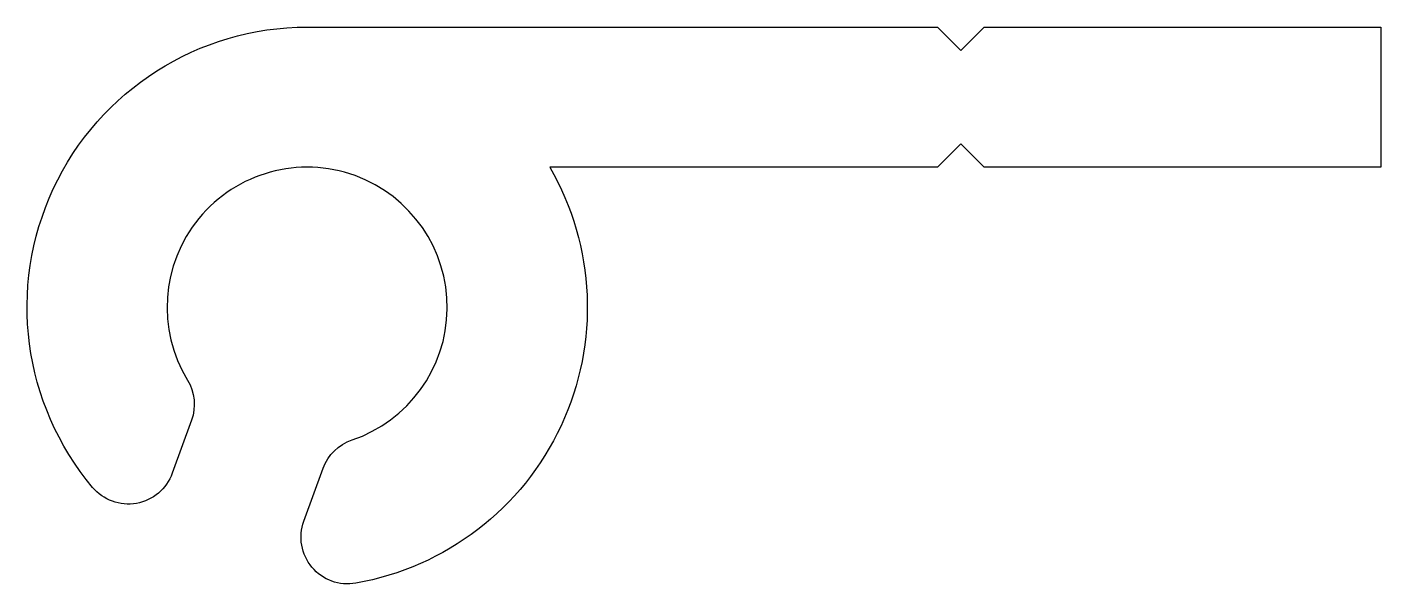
# Model space of a CAD drawing. Extents: x 144.2 to 173.2, y 216.7 to 228.6.
import ezdxf

# ---------------------------------------------------------------- set-up
doc = ezdxf.new("R2010")
doc.units = 0
doc.header["$LTSCALE"] = 15
doc.layers.get('0').update_dxf_attribs({"linetype": 'CONTINUOUS'})

msp = doc.modelspace()

# ---------------------------------------------------------------- linework, layer by layer
at = {"color": 0, "linetype": 'BYBLOCK'}
msp.add_lwpolyline([(151.128, 219.788, 2.849), (147.604, 221.07, -0.227735), (147.689, 220.209), (147.276, 219.074, -0.57735), (145.571, 218.773, -0.63707), (150.167, 228.63), (163.667, 228.63), (164.167, 228.13), (164.667, 228.63), (173.167, 228.63), (173.167, 225.63), (164.667, 225.63), (164.167, 226.13), (163.667, 225.63), (155.363, 225.63, -0.520567), (151.209, 216.721, -0.57735), (150.095, 218.048), (150.508, 219.183, -0.227735)], format="xyb", close=True, dxfattribs=at)

doc.saveas('drawing.dxf')
